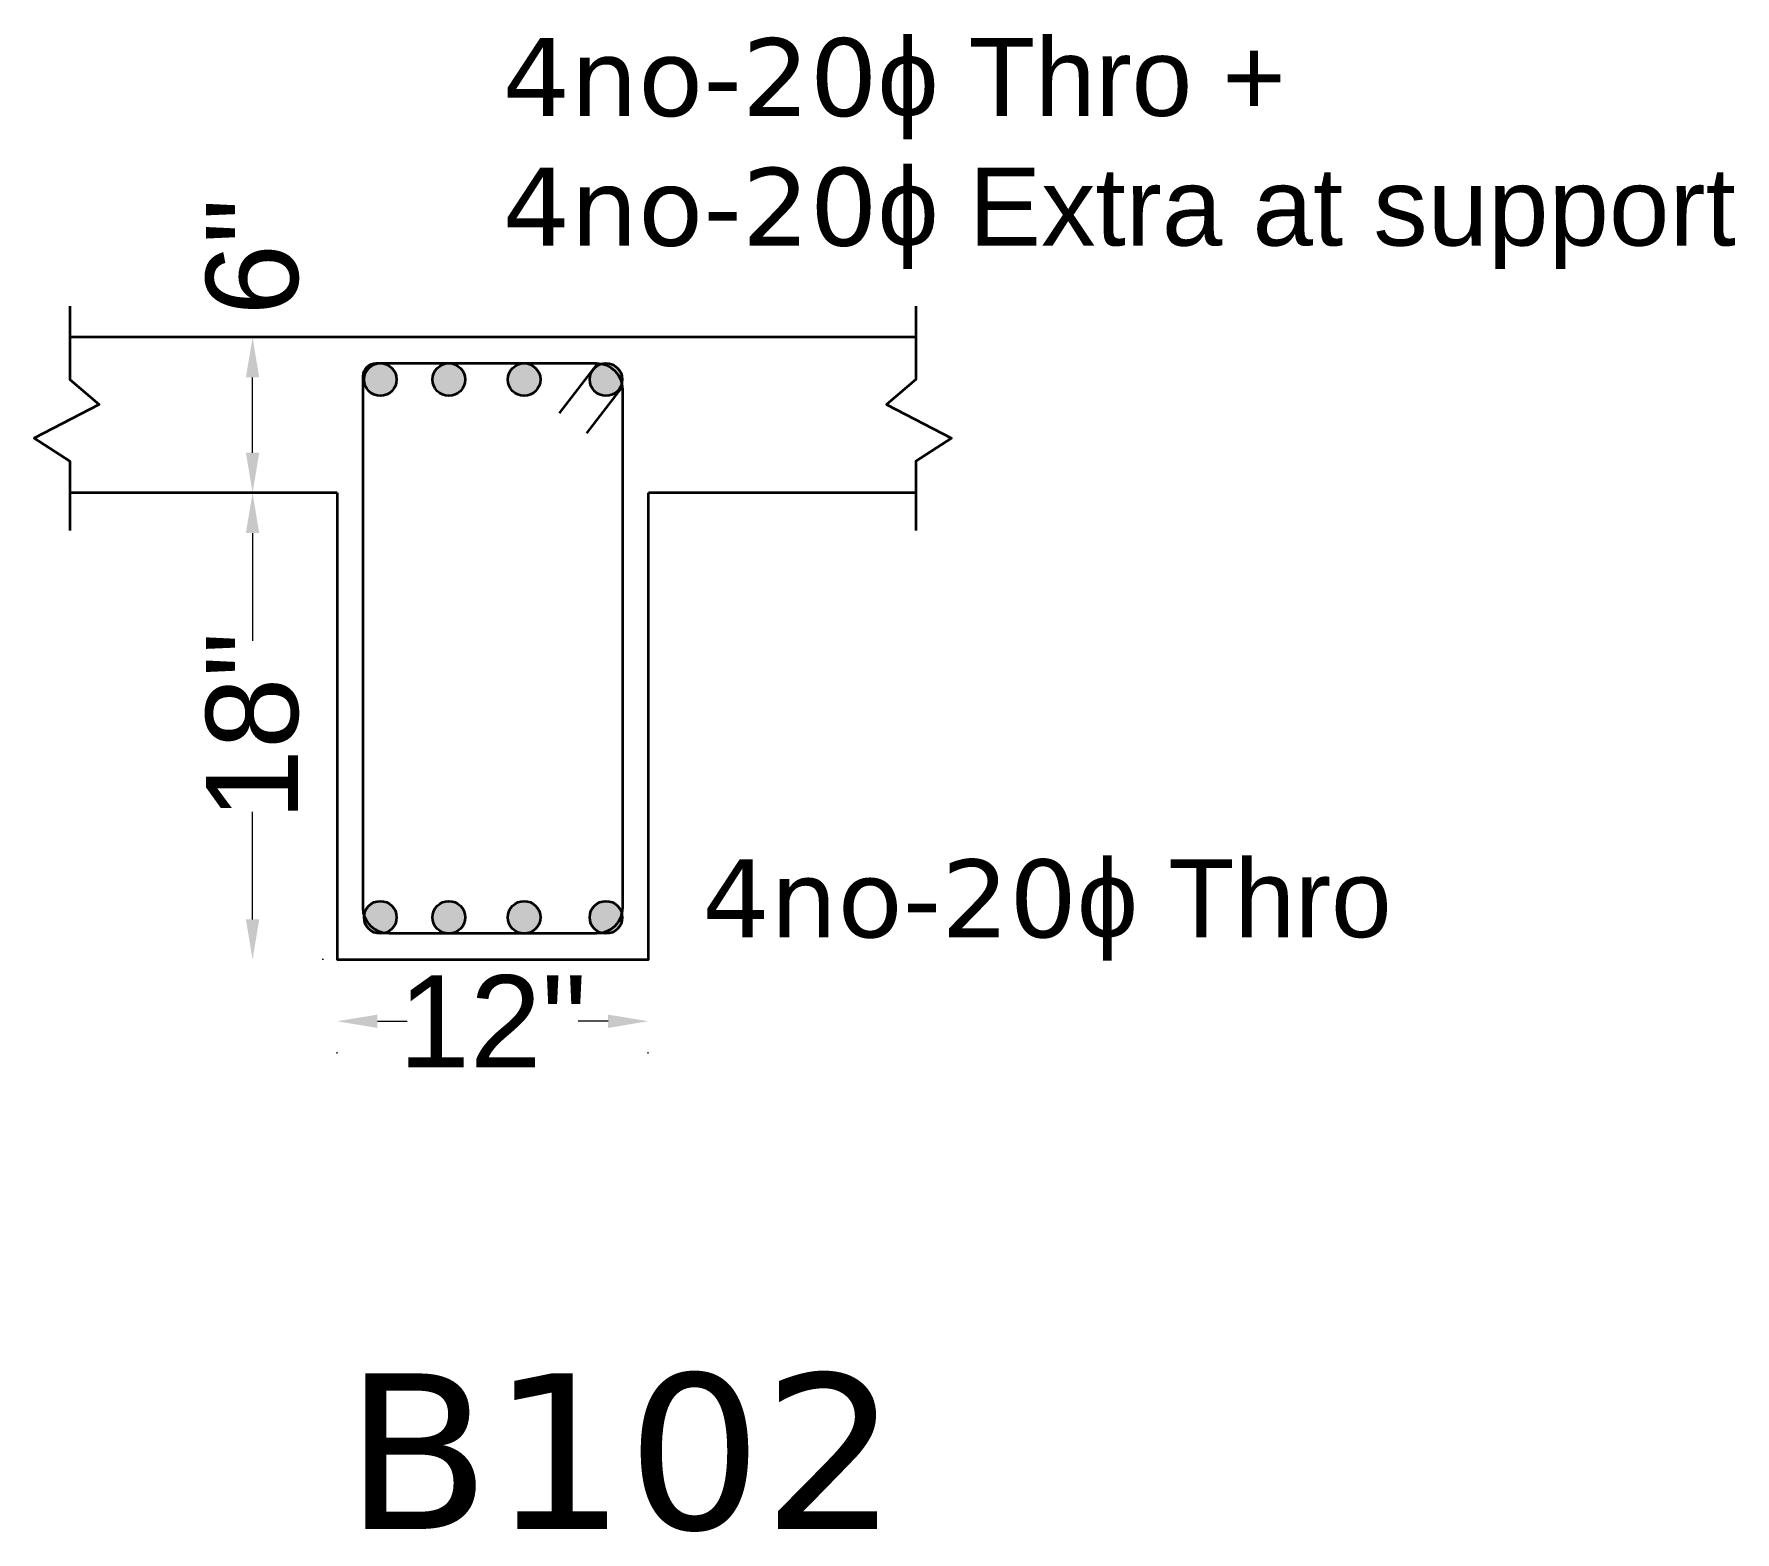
# Model space of a CAD drawing. Header units: feet. Extents: x 15113 to 123217, y -97269 to -8247.
# Drawn here: x 84283.3 to 84414.5, y -93776 to -93660.4 of the extents above; entities that cross this region are included whole.
import ezdxf

# ---------------------------------------------------------------- set-up
doc = ezdxf.new("R2010")
doc.units = ezdxf.units.FT
doc.header["$LTSCALE"] = 50.2
doc.header["$MEASUREMENT"] = 0
doc.header["$PDMODE"] = 3
doc.linetypes.add('DOT', pattern=[0.25, 0, -0.25])
doc.layers.add('drg seal txt', color=7, linetype='Continuous')
for name, color, linetype, lineweight in [('Str Beam', 10, 'Continuous', 35), ('sTR fOOTING', 6, 'Continuous', 35), ('Str LBL', 3, 'Continuous', 35)]:
    doc.layers.add(name, color=color, linetype=linetype, lineweight=lineweight)
doc.styles.add('5.2 INCH', font='arial.ttf', dxfattribs={"height": 5.2})
doc.styles.add('7.1 INCH', font='arial.ttf', dxfattribs={"height": 7.1})
doc.styles.get("Standard").update_dxf_attribs({"font": 'arial.ttf'})
doc.dimstyles.new('2.2 INCH', dxfattribs={"dimscale": 0, "dimtxt": 5.2, "dimasz": 3.1, "dimexe": 0.18, "dimexo": 1.063, "dimgap": 0.09, "dimtad": 0, "dimdec": 0, "dimzin": 0, "dimdsep": 46, "dimlunit": 4, "dimtxsty": '5.2 INCH', "dimcen": 0, "dimclrd": 230, "dimclre": 230, "dimclrt": 164, "dimadec": 0, "dimazin": 0, "dimtfac": 1, "dimtdec": 0, "dimtofl": 0, "dimtmove": 0, "dimatfit": 3, "dimfxl": 0.5, "dimtolj": 1, "dimtzin": 0, "dimlwd": 15, "dimlwe": 15, "dimarcsym": 0})

# ---------------------------------------------------------------- blocks, each defined once
blk = doc.blocks.new('*D595')
at = {"layer": 'Defpoints', "color": 0, "linetype": 'Continuous', "transparency": 16777216}
for p in [(84330.72, -93736.59), (84306.72, -93740.13), (84330.72, -93740.13)]:
    blk.add_point(p, dxfattribs=at)
at = {"layer": 'Str Beam', "color": 230, "linetype": 'DOT', "lineweight": 15, "transparency": 16777216}
for p, q in [((84306.72, -93739.07), (84306.72, -93736.41)), ((84330.72, -93739.07), (84330.72, -93736.41))]:
    blk.add_line(p, q, dxfattribs=at)
at = {"layer": 'Str Beam', "color": 230, "lineweight": 15, "transparency": 16777216}
for p, q in [((84309.82, -93736.59), (84312.13, -93736.59)), ((84327.62, -93736.59), (84325.32, -93736.59))]:
    blk.add_line(p, q, dxfattribs=at)
at = {"layer": 'Str Beam', "color": 230, "linetype": 'Continuous', "transparency": 16777216}
for points in [[(84309.82, -93736.08), (84309.82, -93737.11), (84306.72, -93736.59)], [(84327.62, -93736.08), (84327.62, -93737.11), (84330.72, -93736.59)]]:
    blk.add_solid(points, dxfattribs=at)
at = {"layer": 'Str Beam', "color": 164, "linetype": 'Continuous', "transparency": 16777216, "insert": (84318.72, -93736.59), "char_height": 7.1, "attachment_point": 5, "style": '7.1 INCH'}
blk.add_mtext('\\A1;12"', dxfattribs=at)
blk = doc.blocks.new('*D596')
at = {"layer": 'Defpoints', "color": 0, "linetype": 'Continuous', "transparency": 16777216}
for p in [(84300.2, -93695.83), (84306.72, -93695.83), (84306.72, -93731.83)]:
    blk.add_point(p, dxfattribs=at)
at = {"layer": 'sTR fOOTING', "color": 230, "linetype": 'DOT', "lineweight": 15, "transparency": 16777216}
for p, q in [((84305.66, -93695.83), (84300.02, -93695.83)), ((84305.66, -93731.83), (84300.02, -93731.83))]:
    blk.add_line(p, q, dxfattribs=at)
at = {"layer": 'sTR fOOTING', "color": 230, "lineweight": 15, "transparency": 16777216}
for p, q in [((84300.2, -93698.93), (84300.2, -93707.24)), ((84300.2, -93728.73), (84300.2, -93720.43))]:
    blk.add_line(p, q, dxfattribs=at)
at = {"layer": 'sTR fOOTING', "color": 230, "linetype": 'Continuous', "transparency": 16777216}
for points in [[(84299.68, -93698.93), (84300.71, -93698.93), (84300.2, -93695.83)], [(84299.68, -93728.73), (84300.71, -93728.73), (84300.2, -93731.83)]]:
    blk.add_solid(points, dxfattribs=at)
at = {"layer": 'sTR fOOTING', "color": 164, "linetype": 'Continuous', "transparency": 16777216, "insert": (84300.2, -93713.83), "char_height": 7.1, "attachment_point": 5, "rotation": 90, "style": '7.1 INCH'}
blk.add_mtext('\\A1;18"', dxfattribs=at)
blk = doc.blocks.new('*D594')
at = {"layer": 'Defpoints', "color": 0, "linetype": 'Continuous', "transparency": 16777216}
for p in [(84300.2, -93683.83), (84300.2, -93683.83), (84300.2, -93695.83)]:
    blk.add_point(p, dxfattribs=at)
at = {"layer": 'sTR fOOTING', "color": 230, "linetype": 'DOT', "lineweight": 15, "transparency": 16777216}
for p, q in [((84299.14, -93683.83), (84300.02, -93683.83)), ((84299.14, -93695.83), (84300.02, -93695.83))]:
    blk.add_line(p, q, dxfattribs=at)
at = {"layer": 'sTR fOOTING', "color": 230, "lineweight": 15, "transparency": 16777216}
blk.add_line((84300.2, -93692.73), (84300.2, -93686.93), dxfattribs=at)
at = {"layer": 'sTR fOOTING', "color": 230, "linetype": 'Continuous', "transparency": 16777216}
for points in [[(84299.68, -93686.93), (84300.71, -93686.93), (84300.2, -93683.83)], [(84299.68, -93692.73), (84300.71, -93692.73), (84300.2, -93695.83)]]:
    blk.add_solid(points, dxfattribs=at)
at = {"layer": 'sTR fOOTING', "color": 164, "linetype": 'Continuous', "transparency": 16777216, "insert": (84300.2, -93677.63), "char_height": 7.1, "attachment_point": 5, "rotation": 90, "style": '7.1 INCH'}
blk.add_mtext('\\A1;6"', dxfattribs=at)

msp = doc.modelspace()

# ---------------------------------------------------------------- hatches: boundary and pattern name
at = {"layer": 'Str Beam'}
h = msp.add_hatch(color=256, dxfattribs=at)
h.dxf.hatch_style = 1
h.paths.add_polyline_path([(84308.79447, -93687.08773, 1), (84311.31047, -93687.08773, 1)])
h = msp.add_hatch(color=256, dxfattribs=at)
h.dxf.hatch_style = 1
h.paths.add_polyline_path([(84314.07693, -93687.08773, 1), (84316.59293, -93687.08773, 1)])
h = msp.add_hatch(color=256, dxfattribs=at)
h.dxf.hatch_style = 1
h.paths.add_polyline_path([(84319.88333, -93687.08773, 1), (84322.39933, -93687.08773, 1)])
h = msp.add_hatch(color=256, dxfattribs=at)
h.dxf.hatch_style = 1
h.paths.add_polyline_path([(84326.19689, -93687.08773, 1), (84328.71289, -93687.08773, 1)])
h = msp.add_hatch(color=256, dxfattribs=at)
h.dxf.hatch_style = 1
h.paths.add_polyline_path([(84308.79447, -93728.57544, -1), (84311.31047, -93728.57544, -1)])
h = msp.add_hatch(color=256, dxfattribs=at)
h.dxf.hatch_style = 1
h.paths.add_polyline_path([(84314.07693, -93728.57544, -1), (84316.59293, -93728.57544, -1)])
h = msp.add_hatch(color=256, dxfattribs=at)
h.dxf.hatch_style = 1
h.paths.add_polyline_path([(84319.88333, -93728.57544, -1), (84322.39933, -93728.57544, -1)])
h = msp.add_hatch(color=256, dxfattribs=at)
h.dxf.hatch_style = 1
h.paths.add_polyline_path([(84326.19689, -93728.57544, -1), (84328.71289, -93728.57544, -1)])

# ---------------------------------------------------------------- linework, layer by layer
for p, q in [((84326.7688, -93685.88899), (84323.84209, -93689.67991)), ((84328.70543, -93687.65279), (84325.95075, -93691.22088))]:
    msp.add_line(p, q, dxfattribs=at)
at = {"layer": 'Str Beam', "color": 2, "linetype": 'Continuous'}
for points in [[(84286.0948, -93681.4157), (84286.0948, -93687.07725), (84288.36169, -93689.01837), (84283.34186, -93691.6065), (84286.0948, -93693.38589), (84286.0948, -93698.72397)], [(84351.35491, -93681.4157), (84351.35491, -93687.07725), (84349.08801, -93689.01837), (84354.10785, -93691.6065), (84351.35491, -93693.38589), (84351.35491, -93698.72397)], [(84351.35491, -93683.83159), (84286.0948, -93683.83159)], [(84306.72485, -93695.83159), (84286.0948, -93695.83159)], [(84306.72485, -93695.83159), (84306.72485, -93731.8308), (84330.72485, -93731.83159), (84330.72485, -93695.83159)], [(84351.35491, -93695.83159), (84330.72485, -93695.83159)]]:
    msp.add_lwpolyline(points, dxfattribs=at)
at = {"layer": 'Str Beam', "color": 1, "linetype": 'Continuous'}
msp.add_lwpolyline([(84328.72485, -93707.83159), (84328.72485, -93727.83159, -0.414213562), (84326.72485, -93729.83159), (84310.72485, -93729.83159, -0.414213562), (84308.72485, -93727.83159), (84308.72485, -93707.83159), (84308.72485, -93686.83159, -0.414213562), (84309.72485, -93685.83159), (84326.72485, -93685.83159, -0.414213562), (84328.72485, -93687.83159)], format="xyb", close=True, dxfattribs=at)
at = {"layer": 'Str Beam'}
for centre in [(84310.05247, -93687.08773), (84315.33493, -93687.08773), (84321.14133, -93687.08773), (84327.45489, -93687.08773), (84310.05247, -93728.57544), (84315.33493, -93728.57544), (84321.14133, -93728.57544), (84327.45489, -93728.57544)]:
    msp.add_circle(centre, 1.258, dxfattribs=at)

# ---------------------------------------------------------------- texts
at = {"layer": 'drg seal txt', "lineweight": 53, "char_height": 6, "attachment_point": 1}
for s, insert in [('{\\fVerdana|b0|i0|c0|p34;4no-20}ϕ Thro +\\P{\\fVerdana|b0|i0|c0|p34;4no-20}ϕ Extra at support', (84319.47477, -93660.752)), ('{\\fVerdana|b0|i0|c0|p34;\\P4no-20}ϕ Thro', (84334.85776, -93714.10685))]:
    msp.add_mtext(s, dxfattribs=dict(at, insert=insert))
at = {"layer": 'Str LBL', "insert": (84307.28341, -93763.75867), "char_height": 12, "width": 56.3552661, "attachment_point": 1}
msp.add_mtext('{\\fVerdana|b0|i0|c0|p34;B102}', dxfattribs=at)

# ---------------------------------------------------------------- dimensions: what is measured, and where the dimension line sits
at = {"layer": 'Str Beam', "color": 3, "linetype": 'Continuous'}
dim = msp.add_linear_dim(base=(84330.72485, -93736.59385), p1=(84306.72485, -93740.12832), p2=(84330.72485, -93740.12832), text='12"', dimstyle='2.2 INCH', override={"dimscale": 1, "dimtxsty": '7.1 INCH'}, dxfattribs=at)
dim.commit()
dim.dimension.update_dxf_attribs({"geometry": '*D595', "text_midpoint": (84318.72485, -93736.59385)})
at = {"layer": 'sTR fOOTING', "linetype": 'Continuous'}
dim = msp.add_linear_dim(base=(84300.19817, -93683.83159), p1=(84300.19817, -93695.83159), p2=(84300.19817, -93683.83159), angle=90, text='6"', dimstyle='2.2 INCH', override={"dimscale": 1, "dimtxsty": '7.1 INCH', "dimtmove": 2}, dxfattribs=at)
dim.commit()
dim.dimension.update_dxf_attribs({"geometry": '*D594', "text_midpoint": (84300.19817, -93677.63159), "dimtype": 160})
dim = msp.add_linear_dim(base=(84300.19817, -93695.83159), p1=(84306.72485, -93731.8308), p2=(84306.72485, -93695.83159), angle=90, text='18"', dimstyle='2.2 INCH', override={"dimscale": 1, "dimtxsty": '7.1 INCH'}, dxfattribs=at)
dim.commit()
dim.dimension.update_dxf_attribs({"geometry": '*D596', "text_midpoint": (84300.19817, -93713.83119)})

doc.saveas('drawing.dxf')
